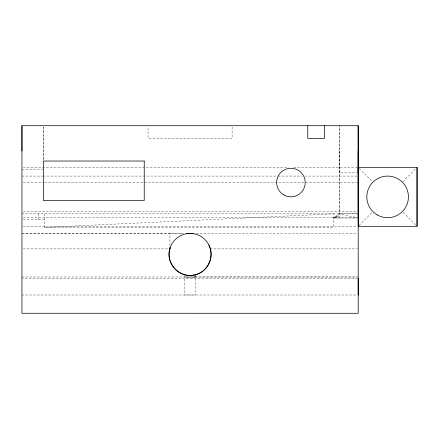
<?xml version="1.0" encoding="UTF-8"?>
<svg xmlns="http://www.w3.org/2000/svg" width="439" height="439" viewBox="0 0 439 439"><rect width="100%" height="100%" fill="white"/><g stroke="black" fill="none" stroke-linecap="round" stroke-linejoin="round"><path stroke-width="0.33" stroke-dasharray="2.19 1.65" d="M38.242 219.73L38.242 213.848M44.509 227.418L333.344 213.848L333.344 227.418L44.509 227.418L44.509 213.848M169.931 245.527L169.931 233.422L23.322 233.422M184.682 275.209L184.682 295.008L21.95 295.008M21.95 276.987L357.522 276.993L195.476 276.96L194.23 277.415L188.759 277.788L188.759 276.005M194.23 276.23L194.23 277.415L195.476 276.96L195.476 275.198L195.476 294.975L184.682 295.008L357.522 295.013M358.208 218.024L333.344 218.024L339.61 213.848L339.61 125.713L339.61 218.024L336.477 215.933L335.692 216.976L335.566 216.542M359.151 225.355L371.965 212.542M402.815 181.697L416.101 168.411M195.476 276.96L184.682 276.993L188.759 277.788M23.322 167.457L288.352 167.462M293.834 167.462L358.208 167.462M21.95 169.289L42.687 169.289M358.213 172.851L339.523 172.867L339.61 150.934M21.95 176.077L42.495 176.077M43.181 176.077L277.393 176.077M278.079 176.077L302.048 176.077M304.787 176.077L357.522 176.077M23.322 182.169L43.867 182.169M44.553 182.169L357.522 182.174M23.322 211.593L357.522 211.593M21.95 213.848L358.208 213.848L339.61 213.848L357.544 217.876M333.733 217.76L334.128 218.024L334.123 217.503L334.908 218.024L334.908 216.976L336.477 216.976M23.322 217.684L357.522 217.689M23.311 219.73L44.509 219.73M23.322 226.304L357.522 226.304M21.95 233.422L183.2 233.46M196.184 233.466L357.522 233.427M23.322 248.886L169.245 248.891M210.204 248.891L357.522 248.891M357.522 278.255L21.95 278.249M169.931 233.422L183.348 233.449M334.908 216.976L336.477 218.024L336.477 215.933M359.157 168.411L372.442 181.697M403.287 212.542L416.101 225.355M338.041 214.891L338.041 216.976M232.11 127.041L232.11 138.323L148.047 138.323L148.047 127.041M43.351 127.074L43.351 160.339L43.351 127.074"/><path stroke-width="0.66" d="M21.95 125.713L21.95 313.281L358.202 313.287L358.208 125.713L21.95 125.713L21.95 150.934M169.931 248.891L169.931 247.547M324.58 125.713L324.58 138.323L307.766 138.323L307.766 125.713M358.208 218.024L358.136 125.724M417.05 226.304L417.05 167.462L358.208 167.462L358.208 226.304L417.05 226.304L417.05 167.462M170.162 247.733C164.762 262.308 179.096 278.567 194.23 275.039C207.329 272.652 215.044 256.908 208.904 245.094M358.186 150.939L358.12 172.867M186.613 233.46L193.451 233.466M186.701 233.455L191.399 233.466M358.202 278.255L358.202 295.013M144.228 161.02L43.351 161.02L43.351 200.53L144.228 200.53L144.228 161.02M178.448 271.944A21.017 21.017 0 0 0 211.055 255.761A21.017 21.017 0 0 0 180.736 235.617A21.017 21.017 0 0 0 178.448 271.944M283.715 194.878A14.289 14.289 0 0 0 305.22 182.629A14.289 14.289 0 0 0 283.857 170.129A14.289 14.289 0 0 0 283.715 194.878M377.227 214.901A20.803 20.803 0 0 0 408.429 196.886A20.803 20.803 0 0 0 377.227 178.865A20.803 20.803 0 0 0 377.227 214.901"/></g></svg>
